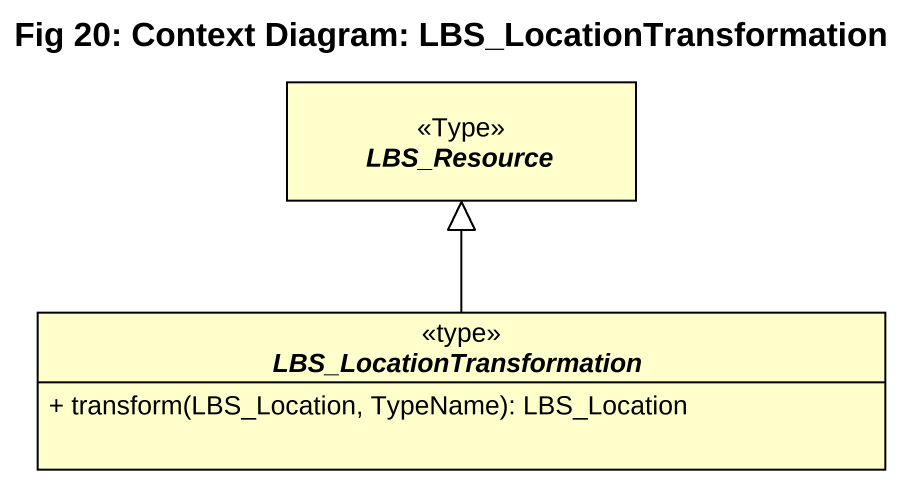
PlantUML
@startuml
title Fig 20: Context Diagram: LBS_LocationTransformation
hide circle
hide empty members
skinparam classAttributeIconSize 0
abstract class LBS_Resource <<Type>>
abstract class LBS_LocationTransformation <<type>> {
  + transform(LBS_Location, TypeName): LBS_Location
}
LBS_LocationTransformation -up-|> LBS_Resource
@enduml
